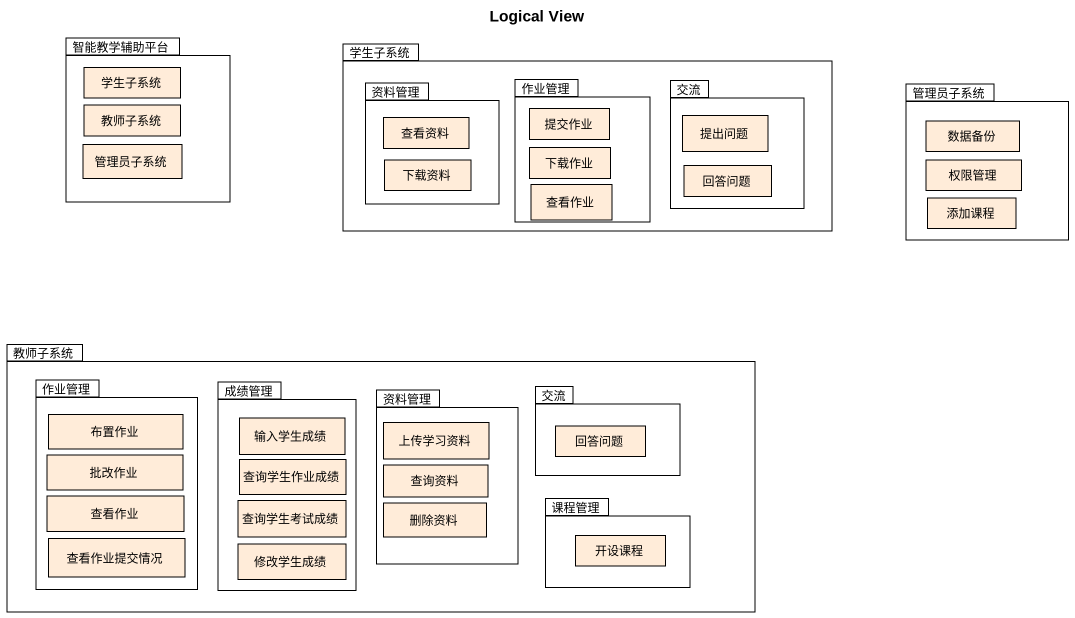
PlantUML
@startuml
title Logical View
hide circle
hide empty members
package 智能教学辅助平台 {
  class "学生子系统" as 学生子系统_2 #FFECD9
  class "管理员子系统" as 管理员子系统_2 #FFECD9
  class 教师子系统 #FFECD9
}
package 学生子系统 {
  package 资料管理 {
    class 查看资料 #FFECD9
    class 下载资料 #FFECD9
  }
  package 作业管理 {
    class 下载作业 #FFECD9
    class 提交作业 #FFECD9
    class 查看作业 #FFECD9
  }
  package 交流 {
    class 提出问题 #FFECD9
    class 回答问题 #FFECD9
  }
}
package 管理员子系统 {
  class 数据备份 #FFECD9
  class 权限管理 #FFECD9
  class 添加课程 #FFECD9
}
package "教师子系统" as 教师子系统_2 {
  package "作业管理" as 作业管理_2 {
    class 布置作业 #FFECD9
    class 批改作业 #FFECD9
    class "查看作业" as 查看作业_2 #FFECD9
    class 查看作业提交情况 #FFECD9
  }
  package 成绩管理 {
    class 输入学生成绩 #FFECD9
    class 查询学生作业成绩 #FFECD9
    class 修改学生成绩 #FFECD9
    class 查询学生考试成绩 #FFECD9
  }
  package "资料管理" as 资料管理_2 {
    class 上传学习资料 #FFECD9
    class 查询资料 #FFECD9
    class 删除资料 #FFECD9
  }
  package "交流" as 交流_2 {
    class "回答问题" as 回答问题_2 #FFECD9
  }
  package 课程管理 {
    class 开设课程 #FFECD9
  }
}
@enduml
